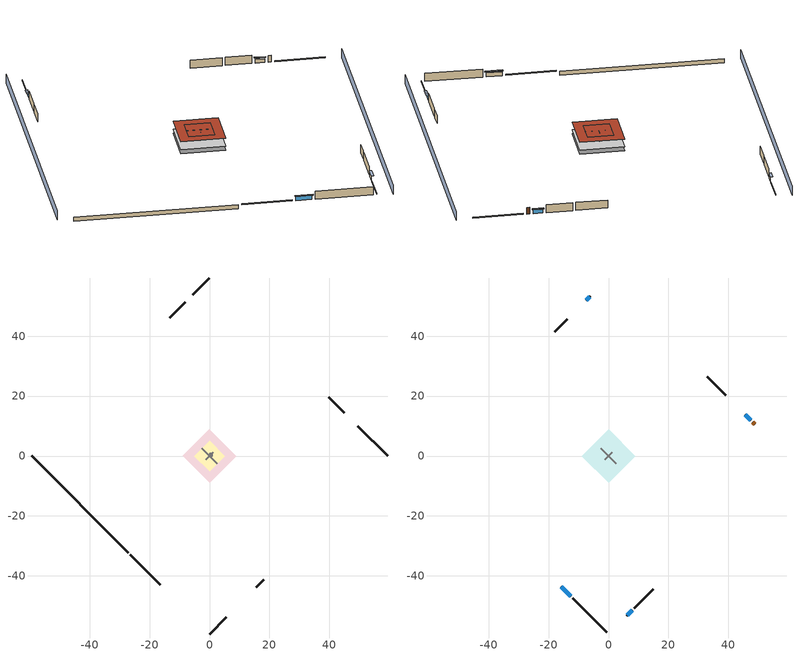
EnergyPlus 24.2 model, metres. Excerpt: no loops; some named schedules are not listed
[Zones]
crawlspace - vented
 floor foundation (Slab2 construction): -8.88,0 0,8.88 8.88,0 0,-8.88 z-0.91
 wall outside (RimJoist1 construction): -26.42,-32.99 -16.48,-42.92 z0.3:0.61
 wall outside (RimJoist2 construction): 0,59.4 -5.52,53.89 z0.3:0.61
 wall outside (RimJoist3 construction): 59.4,0 49.47,9.94 z0.3:0.61
 wall outside (RimJoist4 construction): 0,-59.4 5.52,-53.89 z0.3:0.61
 wall foundation (FoundationWall1 construction): -59.4,0 -27.07,-32.33 z-0.91:0.3
furnace airloop ret air zone
 floor adiabatic (AdiabaticConst): 0,0 0,1 1,1 1,0 z0
 wall adiabatic (AdiabaticConst): 0,1 0,0 1,0 1,1 0,1 z0:1
 ceiling adiabatic (AdiabaticConst): 1,0 1,1 0,1 0,0 z1
garage
 floor foundation (Slab1 construction): -5.17,0 0,5.17 5.17,0 0,-5.17 z0
 wall outside (Wall1 construction): -8.02,51.38 -13.19,46.21 z0.3:2.74
 wall outside (Wall2 construction): 44.95,14.45 39.78,19.63 z0.3:2.74
 wall outside (Wall9 construction): 15.6,-43.81 18.18,-41.22 z0.3:2.74
 wall to conditioned space (Wall5 construction Reversed): -2.59,2.59 2.59,-2.59 z0.3:2.74
 wall to conditioned space (Wall6 construction Reversed): -1.29,-1.29 1.29,1.29 z0.3:2.74
 roof outside (Roof1 construction): 0,5.17 -5.17,0 0,-5.17 5.17,0 z2.74
conditioned space
 floor to crawlspace - vented (Floor1 construction): -8.88,0 0,8.88 8.88,0 0,-8.88 z0.3
 wall outside (AdiabaticWallConstruction 1): 48.81,10.59 48.16,11.24 z0.3:2.34
 wall outside (AdiabaticWallConstruction): -15.83,-43.58 -12.65,-46.75 / 47.51,11.9 45.61,13.8 z0.3:1.49; -6.17,53.23 -7.36,52.04 z0.3:1.43; 6.17,-53.23 7.98,-51.42 z0.3:1.46
 wall outside (Wall3 construction): -12,-47.41 -0.66,-58.75 z0.3:2.74
 wall outside (Wall4 construction): -13.85,45.55 -17.87,41.53 z0.3:2.74
 wall outside (Wall7 construction): 39.12,20.28 32.87,26.53 z0.3:2.74
 wall outside (Wall8 construction): 8.64,-50.76 14.94,-44.46 z0.3:2.74
 window (WindowConstruction): -15.83,-43.58 -12.65,-46.75 z0.3:1.49
 window (WindowConstruction 1): -6.17,53.23 -7.36,52.04 z0.3:1.43
 window (WindowConstruction 2): 47.51,11.9 45.61,13.8 z0.3:1.49
 window (WindowConstruction 3): 6.17,-53.23 7.98,-51.42 z0.3:1.46
 door (Door): 48.81,10.59 48.16,11.24 z0.3:2.34
 roof outside (Roof2 construction): 0,8.88 -8.88,0 0,-8.88 8.88,0 z2.74
shading: 3.23,-62.64 62.64,-3.23 / -3.23,62.64 -62.64,3.23 z0:2.74; -12.44,-46.97 -16.04,-43.36 -16.47,-43.79 -12.87,-47.4 z1.8; -7.58,51.83 -5.96,53.44 -6.39,53.88 -8.01,52.26 z1.74; 45.39,14.01 47.72,11.68 48.15,12.11 45.82,14.44 z1.8; 8.2,-51.2 5.96,-53.44 6.39,-53.88 8.63,-51.64 z1.77
[Building]
Building 1: Terrain=Suburbs
[Site:Location]
Portland Intl Arpt_OR: Latitude {deg}=45.59; Longitude {deg}=-122.6; Time Zone {hr}=-8; Elevation {m}=33; Keep Site Location Information=Yes
[Site:GroundTemperature:Shallow]
10.2558, 8.96328, 8.85977, 9.47314, 11.9355, 14.3863, 16.5111, 17.8571, 17.9714, 16.8767, 14.8061, 12.4304
[Site:WaterMainsTemperature]
Calculation Method=Schedule; Temperature Schedule=mains temperature schedule
[Material] Roughness=Rough; Thermal Absorptance=0.9
Name | Thickness {m} | Conductivity {W/m-K} | Density {kg/m3} | Specific Heat {J/kg-K} | Solar Absorptance | Visible Absorptance
asphalt or fiberglass shingles | 0.00635 | 0.162714 | 1121.4 | 1465.45 | 0.85 | 0.85
concrete 4.0 in. | 0.1016 | 1.803125 | 2242.8 | 837.4 | 0.7 | 0.7
concrete 8.0 in. | 0.2032 | 1.803125 | 2242.8 | 837.4 | 0.7 | 0.7
door material | 0.04445 | 0.0612267 | 512.64 | 1214.23 | 0.7 | 0.7
floor covering | 0.0127 | 0.0433444 | 54.468 | 1339.84 | 0.6 | 0.6
floor stud and cavity | 0.1397 | 0.923637 | 92.3553 | 1139.71 | 0.7 | 0.7
furniture material conditioned space 1; furniture material garage 1 | 0.1524 | 0.115458 | 640.8 | 1214.23 | 0.6 | 0.6
gypsum board | 0.0127 | 0.160291 | 801 | 837.4 | 0.6 | 0.6
osb sheathing 0.5 in. | 0.0127 | 0.115458 | 512.64 | 1214.23 | 0.6 | 0.6
osb sheathing 0.5 in. 1; osb sheathing 0.5 in. 2; osb sheathing 0.5 in. 3 | 0.0127 | 0.115458 | 512.64 | 1214.23 | 0.7 | 0.7
osb sheathing 0.75 in. | 0.01905 | 0.115458 | 512.64 | 1214.23 | 0.7 | 0.7
rim joist stud and cavity | 0.0508 | 0.178688 | 50.32683 | 1063.81 | 0.6 | 0.6
roof rigid ins | 0.00254769 | 0.029427 | 32.04 | 1214.23 | 0.7 | 0.7
roof rigid ins 1 | 0.051816 | 0.029427 | 32.04 | 1214.23 | 0.7 | 0.7
roof stud and cavity | 0.2032 | 0.667294 | 78.34581 | 1123.46 | 0.7 | 0.7
soil 0.5 in. | 0.0127 | 1.3848 | 1842.3 | 418.7 | 0.7 | 0.7
wall rigid ins | 0.512978 | 0.029427 | 32.04 | 1214.23 | 0.7 | 0.7
wall stud and cavity | 0.1397 | 0.727959 | 139.0536 | 1170.24 | 0.6 | 0.6
wall stud and cavity 1 | 0.1397 | 0.550994 | 139.0536 | 1170.24 | 0.7 | 0.7
wall stud and cavity 2 | 0.1397 | 0.335416 | 139.0536 | 1170.24 | 0.7 | 0.7
wall stud and cavity 3 | 0.0889 | 0.380278 | 52.3479 | 1209.89 | 0.7 | 0.7
wall stud and cavity 4 | 0.0889 | 0.391764 | 83.0341 | 1211.67 | 0.7 | 0.7
wood siding | 0.0254 | 0.102417 | 544.68 | 1172.36 | 0.85 | 0.85
wood siding 1; wood siding 2 | 0.0254 | 0.102417 | 544.68 | 1172.36 | 0.7 | 0.7
[Material:NoMass]
Adiabatic: Roughness=Rough; Thermal Resistance {m2-K/W}=176.1; Thermal Absorptance=0.9; Solar Absorptance=0.7; Visible Absorptance=0.7
[WindowMaterial:SimpleGlazingSystem]
WindowMaterial: U-Factor {W/m2-K}=2.15764; Solar Heat Gain Coefficient=0.44
[Construction]
AdiabaticConst: Adiabatic
AdiabaticWallConstruction: wood siding 1, wall rigid ins, wall stud and cavity 3, gypsum board
AdiabaticWallConstruction 1: wood siding 2, wall rigid ins, wall stud and cavity 3, gypsum board
Door: door material
Floor1 construction: floor stud and cavity, osb sheathing 0.75 in., floor covering
FoundationWall1 construction: concrete 8.0 in.
furniture construction conditioned space 1: furniture material conditioned space 1
furniture construction garage 1: furniture material garage 1
PartitionWallConstruction: gypsum board, wall stud and cavity 4, gypsum board
RimJoist1 construction; RimJoist2 construction; RimJoist3 construction; RimJoist4 construction: wood siding, rim joist stud and cavity
Roof1 construction: asphalt or fiberglass shingles, roof rigid ins, osb sheathing 0.5 in.
Roof2 construction: asphalt or fiberglass shingles, roof rigid ins 1, osb sheathing 0.75 in., roof stud and cavity, gypsum board
Slab1 construction: concrete 4.0 in.
Slab2 construction: soil 0.5 in.
Wall1 construction; Wall2 construction: wood siding, osb sheathing 0.5 in. 1, wall stud and cavity
Wall3 construction; Wall4 construction: wood siding, osb sheathing 0.5 in. 1, wall stud and cavity 1, gypsum board
Wall5 construction Reversed: gypsum board, wall stud and cavity 2, osb sheathing 0.5 in. 2
Wall6 construction Reversed: gypsum board, wall stud and cavity 2, osb sheathing 0.5 in. 3
Wall7 construction; Wall8 construction: wood siding, osb sheathing 0.5 in. 3, wall stud and cavity 1, gypsum board
Wall9 construction: wood siding, osb sheathing 0.5 in. 3, wall stud and cavity
WindowConstruction; WindowConstruction 1; WindowConstruction 2; WindowConstruction 3: WindowMaterial
[Zone] Multiplier=1
Name | Volume {m3} | Part of Total Floor Area
conditioned space | 384.656 | Yes
crawlspace - vented | 192.328 | Yes
furnace airloop ret air zone | 1 | No
garage | 130.484 | Yes
[Space]
Name | Zone | Volume {m3} | Space Type
conditioned space 1 | conditioned space | 384.656
crawlspace - vented 1 | crawlspace - vented | 192.328
furnace airloop ret air space | furnace airloop ret air zone |  | Plenum Space Type
garage 1 | garage | 130.484
[SurfaceProperty:IncidentSolarMultiplier] Incident Solar Multiplier=1; Incident Solar Multiplier Schedule=trans schedule winter=0.85 summer=0.7
Window1; Window2; Window3; Window4
[InternalMass]
Name | Construction | Zone or ZoneList | Space or SpaceList | Surface Area {m2}
furniture mass conditioned space 1 | furniture construction conditioned space 1 | conditioned space | conditioned space 1 | 63.09974
partition wall mass | PartitionWallConstruction | conditioned space | conditioned space 1 | 157.749
furniture mass garage 1 | furniture construction garage 1 | garage | garage 1 | 5.35122
[Lights] Design Level Calculation Method=LightingLevel; Return Air Fraction=0; Fraction Radiant=0.6; Fraction Visible=0.2; Fraction Replaceable=1
Name | Zone or ZoneList or Space or SpaceList | Schedule | Lighting Level {W}
interior lighting | conditioned space 1 | lighting_interior | 914.32
garage lighting | garage 1 | lighting_garage | 46.9911
[People]
occupants: Zone or ZoneList or Space or SpaceList=conditioned space 1; Number of People Schedule=occupants; Number of People Calculation Method=People; Number of People=2; Fraction Radiant=0.314171; Sensible Heat Fraction=0.56303; Activity Level Schedule=occupants activity schedule; Carbon Dioxide Generation Rate {m3/s-W}=0; Enable ASHRAE 55 Comfort Warnings=No; Mean Radiant Temperature Calculation Type=EnclosureAveraged
[ElectricEquipment] Zone or ZoneList or Space or SpaceList=conditioned space 1; Design Level Calculation Method=EquipmentLevel
Name | Schedule | Design Level {W} | Fraction Latent | Fraction Radiant | Fraction Lost
clothes dryer | clothes_dryer | 3175.61 | 0.015 | 0.081 | 0.85
clothes washer | clothes_washer | 274.567 | 0.03 | 0.162 | 0.7
cooking range | cooking_range | 971.265 | 0.08 | 0.432 | 0.2
dishwasher | dishwasher | 978.076 | 0.3 | 0.18 | 0.4
fridge | fridge schedule | 123.522 | 0 | 0.6 | 0
mech vent bath fan 0 | mech vent bath fan 0 schedule | 30 | 0 | 0 | 1
mech vent house fan | mech vent house fan schedule | 0 | 0 | 0 | 1
mech vent house fan cfis | mech vent house fan cfis schedule | 0 | 0 | 0 | 0
mech vent range fan 0 | mech vent range fan 0 schedule | 30 | 0 | 0 | 1
misc plug loads | plug_loads_other | 158.669 | 0.021 | 0.558 | 0.049
misc tv | plug_loads_tv | 187.273 | 0 | 0.6 | 0
misc well pump | misc well pump schedule | 83.0177 | 0 | 0 | 1
whole house fan | Always On Discrete | 0 | 0 | 0 | 1
[OtherEquipment] Design Level Calculation Method=EquipmentLevel
Name | Fuel Type | Zone or ZoneList or Space or SpaceList | Schedule | Design Level {W} | Fraction Latent | Fraction Radiant | Fraction Lost
clothes dryer 1 | Electricity | conditioned space 1 | clothes_dryer | 0 | 0.015 | 0.081 | 0.85
cooking range 1 | Electricity | conditioned space 1 | cooking_range | 0 | 0.08 | 0.432 | 0.2
furnace airloop_0 SupCondToLv; furnace airloop_0 SupSensLkToCond; mech vent house fan sensible load; water heater sens | None | conditioned space 1 | Always On Discrete | 0 | 0 | 0 | 0
furnace airloop_0 SupLatLkToCond; mech vent house fan latent load; water heater lat | None | conditioned space 1 | Always On Discrete | 0 | 1 | 0 | 0
general water use latent | None | conditioned space 1 | general water use schedule | 44.1266 | 1 | 0 | 0
general water use sensible | None | conditioned space 1 | general water use schedule | -43.4886 | 0 | 0.6 | 0
water heater energy adjustment1 | Electricity | conditioned space 1 | Always On Discrete | 0.01 | 0 | 0 | 1
furnace airloop_0 RetCondToDZ; furnace airloop_0 SupCondToDZ; furnace airloop_0 SupSensLkToDZ | None | crawlspace - vented 1 | Always On Discrete | 0 | 0 | 0 | 0
furnace airloop_0 SupLatLkToDZ | None | crawlspace - vented 1 | Always On Discrete | 0 | 1 | 0 | 0
furnace airloop_0 RetCondToRP; furnace airloop_0 RetSensLkToRP | None | furnace airloop ret air space | Always On Discrete | 0 | 0 | 0 | 0
furnace airloop_0 RetLatLkToRP | None | furnace airloop ret air space | Always On Discrete | 0 | 1 | 0 | 0
[ZoneInfiltration:DesignFlowRate] Schedule=Always On Discrete
Name | Zone or ZoneList or Space or SpaceList | Design Flow Rate Calculation Method | Design Flow Rate {m3/s} | Air Changes per Hour {1/hr} | Constant Term Coefficient | Temperature Term Coefficient | Velocity Term Coefficient | Velocity Squared Term Coefficient
infil flow; natural vent flow; whole house fan flow | conditioned space 1 | Flow/Zone | 0
crawlspace_vented 1 duct leakage imbalance infil flow | crawlspace - vented 1 | Flow/Zone | 0
infil crawlspace - vented 1 | crawlspace - vented 1 | AirChanges/Hour |  | 2.6013 | 1 | 0 | 0 | 0
[ZoneMixing] Schedule=Always On Continuous; Design Flow Rate Calculation Method=Flow/Zone; Design Flow Rate {m3/s}=0
Name | Zone or Space | Source Zone or Space
furnace airloop_0 ZoneMixDZToCond mix | conditioned space | crawlspace - vented
furnace airloop_0 ZoneMixCondToDZ mix | crawlspace - vented | conditioned space
[SurfaceProperty:ExposedFoundationPerimeter] Exposed Perimeter Calculation Method=TotalExposedPerimeter
Name | Total Exposed Perimeter {m}
Slab2 | 45.72
Slab1 | 18.288
[SpaceList]
Plenum Space Type: furnace airloop ret air space
[ZoneInfiltration:EffectiveLeakageArea]
infil garage 1: Zone or Space=garage 1; Schedule=Always On Discrete; Effective Air Leakage Area {cm2}=1087.35; Stack Coefficient=0.000129147; Wind Coefficient=4.64657e-05
[AvailabilityManager:Scheduled] Schedule=Always On Discrete
furnace airloop Availability Manager; room ac airloop Availability Manager
[AirLoopHVAC:ReturnPlenum]
Air Loop HVAC Return Plenum 1: Zone=furnace airloop ret air zone
[WaterUse:Equipment]
dishwasher: Peak Flow Rate {m3/s}=4.76703e-06; Flow Rate Fraction Schedule=hot_water_dishwasher
[Foundation:Kiva] Wall Depth Below Slab {m}=0.2032
Name | Initial Indoor Air Temperature {C} | Wall Height Above Grade {m}
Foundation Kiva 1 | 13.4258 | 0.1016
Foundation Kiva 2 | 8.02769 | 0.3048
[Foundation:Kiva:Settings]
Soil Conductivity {W/m-K}=1.3848; Soil Density {kg/m3}=1842.3; Soil Specific Heat {J/kg-K}=418.7; Ground Solar Absorptivity=0.9; Ground Thermal Absorptivity=0.9; Ground Surface Roughness {m}=0.03; Far-Field Width {m}=40; Deep-Ground Boundary Condition=ZeroFlux; Deep-Ground Depth {m}=40; Minimum Cell Dimension {m}=0.2; Maximum Cell Growth Coefficient=3; Simulation Timestep=Timestep
[Exterior:Lights]
exterior lighting: Schedule=exterior lighting schedule; Design Level {W}=42.5523
[EnergyManagementSystem:GlobalVariable]
furnace_airloop_0_DuctImbalLkExhFanEquivCond
furnace_airloop_0_DuctImbalLkExhFanEquivDZ
furnace_airloop_0_DuctImbalLkSupFanEquivCond
furnace_airloop_0_DuctImbalLkSupFanEquivDZ
furnace_airloop_0_DZ_T
furnace_airloop_0_DZ_W
furnace_airloop_0_RetCondToDZ
furnace_airloop_0_RetCondToRP
furnace_airloop_0_RetLatLkToRP
furnace_airloop_0_RetSensLkToRP
furnace_airloop_0_SupCondToDZ
furnace_airloop_0_SupCondToLv
furnace_airloop_0_SupLatLkToCond
furnace_airloop_0_SupLatLkToDZ
furnace_airloop_0_SupSensLkToCond
furnace_airloop_0_SupSensLkToDZ
furnace_airloop_0_ZoneMixCondToDZ
furnace_airloop_0_ZoneMixDZToCond
furnace_airloop_AH_MFR
furnace_airloop_AH_Tout
furnace_airloop_AH_VFR
furnace_airloop_AH_Wout
furnace_airloop_Fan_RTF
furnace_airloop_RA_T
furnace_airloop_Ra_W
infil_program_Qfan
infil_program_Qinf
natural_vent_program_Qnv
natural_vent_program_Qwhf
room_ac_airloop_Fan_RTF
[EnergyManagementSystem:Sensor]
Name | Output:Variable or Output:Meter Index Key | Output:Variable or Output:Meter
airflow_gain | infil flow | Infiltration Sensible Heat Gain Energy
airflow_gain_1 | natural vent flow | Infiltration Sensible Heat Gain Energy
airflow_gain_2 | whole house fan flow | Infiltration Sensible Heat Gain Energy
airflow_loss | infil flow | Infiltration Sensible Heat Loss Energy
airflow_loss_1 | natural vent flow | Infiltration Sensible Heat Loss Energy
airflow_loss_2 | whole house fan flow | Infiltration Sensible Heat Loss Energy
clg_load_cond |  | Cooling:EnergyTransfer:Zone:CONDITIONED SPACE
clg_load_duct |  | Cooling:EnergyTransfer:Zone:FURNACE AIRLOOP RET AIR ZONE
clg_sp_s; clg_sp_s_1 | cooling setpoint | Schedule Value
clothes_dryer_exhaust_0_sch_s | clothes_dryer | Schedule Value
cool_season | cooling season schedule | Schedule Value
ducts_conv | furnace airloop_0 RetCondToRP | Other Equipment Convective Heating Energy
ducts_conv_1 | furnace airloop_0 RetLatLkToRP | Other Equipment Convective Heating Energy
ducts_conv_2 | furnace airloop_0 RetSensLkToRP | Other Equipment Convective Heating Energy
ducts_conv_3 | furnace airloop_0 SupCondToLv | Other Equipment Convective Heating Energy
ducts_conv_4 | furnace airloop_0 SupLatLkToCond | Other Equipment Convective Heating Energy
ducts_conv_5 | furnace airloop_0 SupSensLkToCond | Other Equipment Convective Heating Energy
ducts_rad | furnace airloop_0 RetCondToRP | Other Equipment Radiant Heating Energy
ducts_rad_1 | furnace airloop_0 RetLatLkToRP | Other Equipment Radiant Heating Energy
ducts_rad_2 | furnace airloop_0 RetSensLkToRP | Other Equipment Radiant Heating Energy
ducts_rad_3 | furnace airloop_0 SupCondToLv | Other Equipment Radiant Heating Energy
ducts_rad_4 | furnace airloop_0 SupLatLkToCond | Other Equipment Radiant Heating Energy
ducts_rad_5 | furnace airloop_0 SupSensLkToCond | Other Equipment Radiant Heating Energy
furnace_airloop_0_DZ_T_s | crawlspace - vented | Zone Air Temperature
furnace_airloop_0_DZ_W_s | crawlspace - vented | Zone Mean Air Humidity Ratio
furnace_airloop_AH_MFR_s | Node 15 | System Node Mass Flow Rate
furnace_airloop_AH_Tout_s | Node 15 | System Node Temperature
furnace_airloop_AH_VFR_s | Node 15 | System Node Current Density Volume Flow Rate
furnace_airloop_AH_Wout_s | Node 15 | System Node Humidity Ratio
furnace_airloop_RA_T_s | Node 18 | System Node Temperature
furnace_airloop_Ra_W_s | Node 18 | System Node Humidity Ratio
htg_load_cond |  | Heating:EnergyTransfer:Zone:CONDITIONED SPACE
htg_load_duct |  | Heating:EnergyTransfer:Zone:FURNACE AIRLOOP RET AIR ZONE
htg_sp_s; htg_sp_s_1 | heating setpoint | Schedule Value
ig_ee_conv | clothes dryer | Electric Equipment Convective Heating Energy
ig_ee_conv_2 | cooking range | Electric Equipment Convective Heating Energy
ig_ee_conv_3 | dishwasher | Electric Equipment Convective Heating Energy
ig_ee_conv_4 | fridge | Electric Equipment Convective Heating Energy
ig_ee_conv_5 | misc plug loads | Electric Equipment Convective Heating Energy
ig_ee_conv_6 | misc tv | Electric Equipment Convective Heating Energy
ig_ee_conv_7 | misc well pump | Electric Equipment Convective Heating Energy
ig_ee_conv_8 | whole house fan | Electric Equipment Convective Heating Energy
ig_ee_rad | clothes dryer | Electric Equipment Radiant Heating Energy
ig_ee_rad_2 | cooking range | Electric Equipment Radiant Heating Energy
ig_ee_rad_3 | dishwasher | Electric Equipment Radiant Heating Energy
ig_ee_rad_4 | fridge | Electric Equipment Radiant Heating Energy
ig_ee_rad_5 | misc plug loads | Electric Equipment Radiant Heating Energy
ig_ee_rad_6 | misc tv | Electric Equipment Radiant Heating Energy
ig_ee_rad_7 | misc well pump | Electric Equipment Radiant Heating Energy
ig_ee_rad_8 | whole house fan | Electric Equipment Radiant Heating Energy
ig_lgt_conv | interior lighting | Lights Convective Heating Energy
ig_lgt_rad | interior lighting | Lights Radiant Heating Energy
ig_lgt_vis | interior lighting | Lights Visible Radiation Heating Energy
ig_oe_conv | clothes dryer 1 | Other Equipment Convective Heating Energy
ig_oe_conv_1 | cooking range 1 | Other Equipment Convective Heating Energy
ig_oe_conv_2 | general water use latent | Other Equipment Convective Heating Energy
ig_oe_conv_3 | general water use sensible | Other Equipment Convective Heating Energy
ig_oe_conv_4 | water heater energy adjustment1 | Other Equipment Convective Heating Energy
ig_oe_conv_5 | water heater lat | Other Equipment Convective Heating Energy
ig_oe_conv_6 | water heater sens | Other Equipment Convective Heating Energy
ig_oe_rad | clothes dryer 1 | Other Equipment Radiant Heating Energy
ig_oe_rad_1 | cooking range 1 | Other Equipment Radiant Heating Energy
ig_oe_rad_2 | general water use latent | Other Equipment Radiant Heating Energy
ig_oe_rad_3 | general water use sensible | Other Equipment Radiant Heating Energy
ig_oe_rad_4 | water heater energy adjustment1 | Other Equipment Radiant Heating Energy
ig_oe_rad_5 | water heater lat | Other Equipment Radiant Heating Energy
ig_oe_rad_6 | water heater sens | Other Equipment Radiant Heating Energy
ig_ppl_conv | occupants | People Convective Heating Energy
ig_ppl_rad | occupants | People Radiant Heating Energy
im_conv | furniture mass conditioned space 1 | Surface Inside Face Convection Heat Gain Energy
im_conv_1 | partition wall mass | Surface Inside Face Convection Heat Gain Energy
im_ig | furniture mass conditioned space 1 | Surface Inside Face Internal Gains Radiation Heat Gain Energy
im_ig_1 | partition wall mass | Surface Inside Face Internal Gains Radiation Heat Gain Energy
im_lgt | furniture mass conditioned space 1 | Surface Inside Face Lights Radiation Heat Gain Energy
im_lgt_1 | partition wall mass | Surface Inside Face Lights Radiation Heat Gain Energy
im_sol | furniture mass conditioned space 1 | Surface Inside Face Solar Radiation Heat Gain Energy
im_sol_1 | partition wall mass | Surface Inside Face Solar Radiation Heat Gain Energy
im_surf | furniture mass conditioned space 1 | Surface Inside Face Net Surface Thermal Radiation Heat Gain Energy
im_surf_1 | partition wall mass | Surface Inside Face Net Surface Thermal Radiation Heat Gain Energy
mech_vent_bath_fan_0_sch_s | mech vent bath fan 0 schedule | Schedule Value
mech_vent_range_fan_0_sch_s | mech vent range fan 0 schedule | Schedule Value
mv_conv | mech vent bath fan 0 | Electric Equipment Convective Heating Energy
mv_conv_1 | mech vent house fan | Electric Equipment Convective Heating Energy
mv_conv_2 | mech vent house fan cfis | Electric Equipment Convective Heating Energy
mv_conv_3 | mech vent range fan 0 | Electric Equipment Convective Heating Energy
mv_conv_4 | mech vent house fan latent load | Other Equipment Convective Heating Energy
mv_conv_5 | mech vent house fan sensible load | Other Equipment Convective Heating Energy
mv_rad | mech vent bath fan 0 | Electric Equipment Radiant Heating Energy
mv_rad_1 | mech vent house fan | Electric Equipment Radiant Heating Energy
mv_rad_2 | mech vent house fan cfis | Electric Equipment Radiant Heating Energy
mv_rad_3 | mech vent range fan 0 | Electric Equipment Radiant Heating Energy
mv_rad_4 | mech vent house fan latent load | Other Equipment Radiant Heating Energy
mv_rad_5 | mech vent house fan sensible load | Other Equipment Radiant Heating Energy
natural_vent_s | natural vent schedule | Schedule Value
out_pb_s |  | Site Outdoor Air Barometric Pressure
out_wt_s |  | Site Outdoor Air Humidity Ratio
site_vw_s |  | Site Wind Speed
ss_back_out | Window1 | Surface Window Shortwave from Zone Back Out Window Heat Transfer Rate
ss_back_out_1 | Window2 | Surface Window Shortwave from Zone Back Out Window Heat Transfer Rate
ss_back_out_2 | Window3 | Surface Window Shortwave from Zone Back Out Window Heat Transfer Rate
ss_back_out_3 | Window4 | Surface Window Shortwave from Zone Back Out Window Heat Transfer Rate
ss_conv | Door1 | Surface Inside Face Convection Heat Gain Energy
ss_conv_1 | Window1 | Surface Inside Face Convection Heat Gain Energy
ss_conv_2 | Window2 | Surface Inside Face Convection Heat Gain Energy
ss_conv_3 | Window3 | Surface Inside Face Convection Heat Gain Energy
ss_conv_4 | Window4 | Surface Inside Face Convection Heat Gain Energy
ss_ig | Door1 | Surface Inside Face Internal Gains Radiation Heat Gain Energy
ss_ig_1 | Window1 | Surface Inside Face Internal Gains Radiation Heat Gain Energy
ss_ig_2 | Window2 | Surface Inside Face Internal Gains Radiation Heat Gain Energy
ss_ig_3 | Window3 | Surface Inside Face Internal Gains Radiation Heat Gain Energy
ss_ig_4 | Window4 | Surface Inside Face Internal Gains Radiation Heat Gain Energy
ss_lgt | Door1 | Surface Inside Face Lights Radiation Heat Gain Energy
ss_sol | Door1 | Surface Inside Face Solar Radiation Heat Gain Energy
ss_surf | Door1 | Surface Inside Face Net Surface Thermal Radiation Heat Gain Energy
ss_surf_1 | Window1 | Surface Inside Face Net Surface Thermal Radiation Heat Gain Energy
ss_surf_2 | Window2 | Surface Inside Face Net Surface Thermal Radiation Heat Gain Energy
ss_surf_3 | Window3 | Surface Inside Face Net Surface Thermal Radiation Heat Gain Energy
ss_surf_4 | Window4 | Surface Inside Face Net Surface Thermal Radiation Heat Gain Energy
ss_trans_in | Window1 | Surface Window Transmitted Solar Radiation Rate
ss_trans_in_1 | Window2 | Surface Window Transmitted Solar Radiation Rate
ss_trans_in_2 | Window3 | Surface Window Transmitted Solar Radiation Rate
ss_trans_in_3 | Window4 | Surface Window Transmitted Solar Radiation Rate
ss_trans_out | Window1 | Surface Inside Face Initial Transmitted Diffuse Transmitted Out Window Solar Radiation Rate
ss_trans_out_1 | Window2 | Surface Inside Face Initial Transmitted Diffuse Transmitted Out Window Solar Radiation Rate
ss_trans_out_2 | Window3 | Surface Inside Face Initial Transmitted Diffuse Transmitted Out Window Solar Radiation Rate
ss_trans_out_3 | Window4 | Surface Inside Face Initial Transmitted Diffuse Transmitted Out Window Solar Radiation Rate
s_conv | Floor1 | Surface Inside Face Convection Heat Gain Energy
s_conv_1 | Roof2 | Surface Inside Face Convection Heat Gain Energy
s_conv_2 | Wall3 | Surface Inside Face Convection Heat Gain Energy
s_conv_3 | Wall4 | Surface Inside Face Convection Heat Gain Energy
s_conv_4 | Wall5 | Surface Inside Face Convection Heat Gain Energy
s_conv_5 | Wall6 | Surface Inside Face Convection Heat Gain Energy
s_conv_6 | Wall7 | Surface Inside Face Convection Heat Gain Energy
